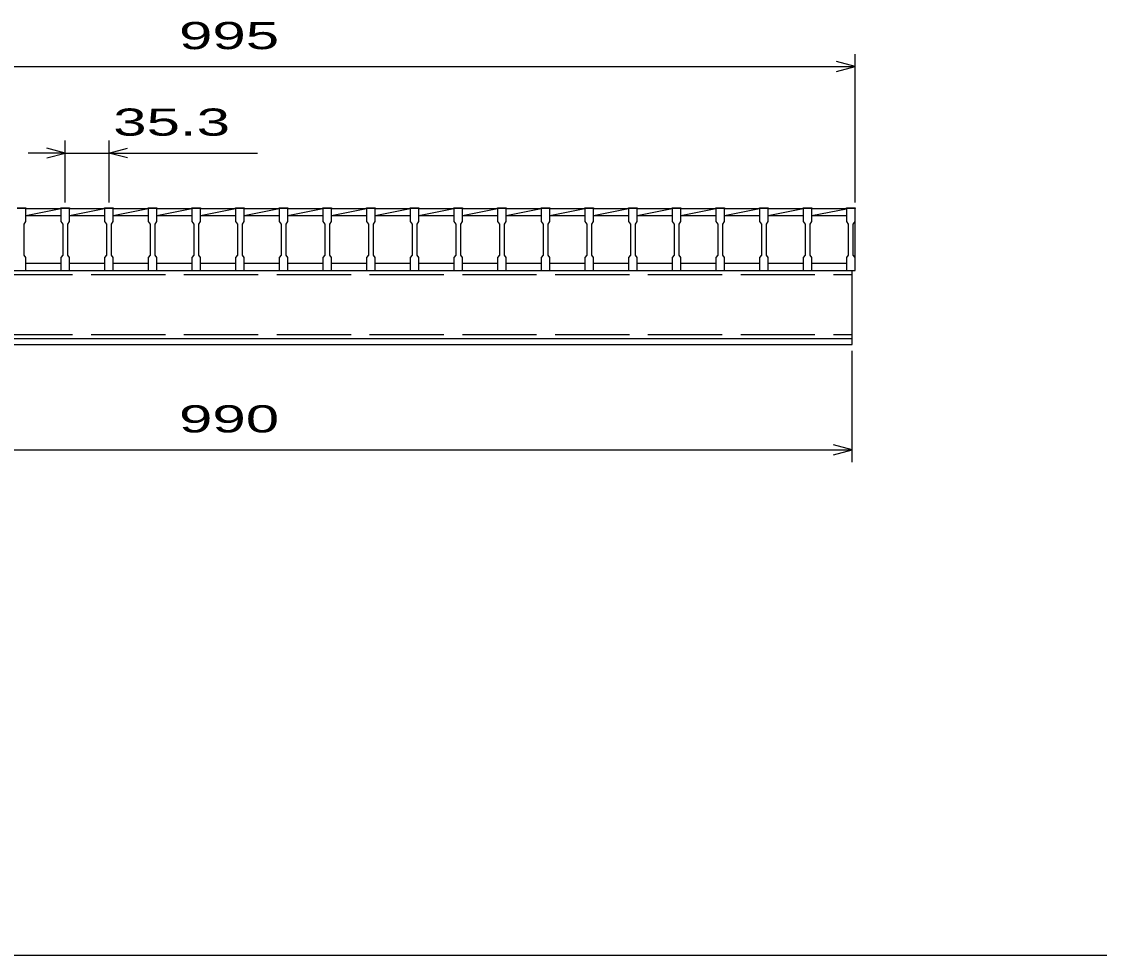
# Model space of a CAD drawing. Units: millimetres, scale not verified. Extents: x -1820 to 1731, y -1282 to 1054.
# Drawn here: x -1098 to -227, y -1146 to -391 of the extents above; entities that cross this region are included whole.
import ezdxf
from ezdxf.enums import TextEntityAlignment as Align

# ---------------------------------------------------------------- set-up
doc = ezdxf.new("R2010")
doc.units = ezdxf.units.MM
doc.header["$LTSCALE"] = 10
doc.linetypes.add('DASHED', pattern=[7.5, 6, -1.5])
for name, color, linetype, lineweight in [('0_2', 150, 'Continuous', 25), ('16', 3, 'Continuous', 25), ('22', 4, 'Continuous', 25)]:
    doc.layers.add(name, color=color, linetype=linetype, lineweight=lineweight)
doc.styles.add('ベクトル', font='')
doc.styles.get('ベクトル').set_extended_font_data('ベクトル')

msp = doc.modelspace()

# ---------------------------------------------------------------- linework, layer by layer
at = {"layer": '0_2'}
msp.add_line((1731, -1146.5), (-1729, -1146.5), dxfattribs=at)
at = {"layer": '16'}
for p, q in [((-1101.3, -541.8), (-1094.3, -541.8)), ((-1094.3, -542.5), (-1101.3, -542.5)), ((-1094.3, -541.8), (-1094.3, -542.5)), ((-1094.3, -553), (-1094.3, -542.5)), ((-1094.3, -542.5), (-1066, -542.5)), ((-1094.3, -548), (-1066, -542.5)), ((-1094.3, -548), (-1066, -548)), ((-1066, -542.5), (-1066, -541.8)), ((-1066, -541.8), (-1059, -541.8)), ((-1066, -542.5), (-1066, -553)), ((-1059, -542.5), (-1066, -542.5)), ((-1059, -541.8), (-1059, -542.5)), ((-1059, -553), (-1059, -542.5)), ((-1059, -542.5), (-1030.7, -542.5)), ((-1059, -548), (-1030.7, -542.5)), ((-1059, -548), (-1030.7, -548)), ((-1030.7, -542.5), (-1030.7, -541.8)), ((-1030.7, -541.8), (-1023.7, -541.8)), ((-1030.7, -542.5), (-1030.7, -553)), ((-1023.7, -542.5), (-1030.7, -542.5)), ((-1023.7, -541.8), (-1023.7, -542.5)), ((-1023.7, -553), (-1023.7, -542.5)), ((-1023.7, -542.5), (-995.4, -542.5)), ((-1023.7, -548), (-995.4, -542.5)), ((-1023.7, -548), (-995.4, -548)), ((-995.4, -542.5), (-995.4, -541.8)), ((-995.4, -541.8), (-988.4, -541.8)), ((-995.4, -542.5), (-995.4, -553)), ((-988.4, -542.5), (-995.4, -542.5)), ((-988.4, -541.8), (-988.4, -542.5)), ((-988.4, -553), (-988.4, -542.5)), ((-988.4, -542.5), (-960.1, -542.5)), ((-988.4, -548), (-960.1, -542.5)), ((-988.4, -548), (-960.1, -548)), ((-960.1, -542.5), (-960.1, -541.8)), ((-960.1, -541.8), (-953.1, -541.8)), ((-960.1, -542.5), (-960.1, -553)), ((-953.1, -542.5), (-960.1, -542.5)), ((-953.1, -541.8), (-953.1, -542.5)), ((-953.1, -553), (-953.1, -542.5)), ((-953.1, -542.5), (-924.8, -542.5)), ((-953.1, -548), (-924.8, -542.5)), ((-953.1, -548), (-924.8, -548)), ((-924.8, -542.5), (-924.8, -541.8)), ((-924.8, -541.8), (-917.8, -541.8)), ((-924.8, -542.5), (-924.8, -553)), ((-917.8, -542.5), (-924.8, -542.5)), ((-917.8, -541.8), (-917.8, -542.5)), ((-917.8, -553), (-917.8, -542.5)), ((-917.8, -542.5), (-889.5, -542.5)), ((-917.8, -548), (-889.5, -542.5)), ((-917.8, -548), (-889.5, -548)), ((-889.5, -542.5), (-889.5, -541.8)), ((-889.5, -541.8), (-882.5, -541.8)), ((-889.5, -542.5), (-889.5, -553)), ((-882.5, -542.5), (-889.5, -542.5)), ((-882.5, -541.8), (-882.5, -542.5)), ((-882.5, -553), (-882.5, -542.5)), ((-882.5, -542.5), (-854.2, -542.5)), ((-882.5, -548), (-854.2, -542.5)), ((-882.5, -548), (-854.2, -548)), ((-854.2, -542.5), (-854.2, -541.8)), ((-854.2, -541.8), (-847.2, -541.8)), ((-854.2, -542.5), (-854.2, -553)), ((-847.2, -542.5), (-854.2, -542.5)), ((-847.2, -541.8), (-847.2, -542.5)), ((-847.2, -553), (-847.2, -542.5)), ((-847.2, -542.5), (-818.9, -542.5)), ((-847.2, -548), (-818.9, -542.5)), ((-847.2, -548), (-818.9, -548)), ((-818.9, -542.5), (-818.9, -541.8)), ((-818.9, -541.8), (-811.9, -541.8)), ((-818.9, -542.5), (-818.9, -553)), ((-811.9, -542.5), (-818.9, -542.5)), ((-811.9, -541.8), (-811.9, -542.5)), ((-811.9, -553), (-811.9, -542.5)), ((-811.9, -542.5), (-783.6, -542.5)), ((-811.9, -548), (-783.6, -542.5)), ((-811.9, -548), (-783.6, -548)), ((-783.6, -542.5), (-783.6, -541.8)), ((-783.6, -541.8), (-776.6, -541.8)), ((-783.6, -542.5), (-783.6, -553)), ((-776.6, -542.5), (-783.6, -542.5)), ((-776.6, -541.8), (-776.6, -542.5)), ((-776.6, -553), (-776.6, -542.5)), ((-776.6, -542.5), (-748.3, -542.5)), ((-776.6, -548), (-748.3, -542.5)), ((-776.6, -548), (-748.3, -548)), ((-748.3, -542.5), (-748.3, -541.8)), ((-748.3, -541.8), (-741.3, -541.8)), ((-748.3, -542.5), (-748.3, -553)), ((-741.3, -542.5), (-748.3, -542.5)), ((-741.3, -541.8), (-741.3, -542.5)), ((-741.3, -553), (-741.3, -542.5)), ((-741.3, -542.5), (-713, -542.5)), ((-741.3, -548), (-713, -542.5)), ((-741.3, -548), (-713, -548)), ((-713, -542.5), (-713, -541.8)), ((-713, -541.8), (-706, -541.8)), ((-713, -542.5), (-713, -553)), ((-706, -542.5), (-713, -542.5)), ((-706, -541.8), (-706, -542.5)), ((-706, -553), (-706, -542.5)), ((-706, -542.5), (-677.7, -542.5)), ((-706, -548), (-677.7, -542.5)), ((-706, -548), (-677.7, -548)), ((-677.7, -542.5), (-677.7, -541.8)), ((-677.7, -541.8), (-670.7, -541.8)), ((-677.7, -542.5), (-677.7, -553)), ((-670.7, -542.5), (-677.7, -542.5)), ((-670.7, -541.8), (-670.7, -542.5)), ((-670.7, -553), (-670.7, -542.5)), ((-670.7, -542.5), (-642.4, -542.5)), ((-670.7, -548), (-642.4, -542.5)), ((-670.7, -548), (-642.4, -548)), ((-642.4, -542.5), (-642.4, -541.8)), ((-642.4, -541.8), (-635.4, -541.8)), ((-642.4, -542.5), (-642.4, -553)), ((-635.4, -542.5), (-642.4, -542.5)), ((-635.4, -541.8), (-635.4, -542.5)), ((-635.4, -553), (-635.4, -542.5)), ((-635.4, -542.5), (-607.1, -542.5)), ((-635.4, -548), (-607.1, -542.5)), ((-635.4, -548), (-607.1, -548)), ((-607.1, -542.5), (-607.1, -541.8)), ((-607.1, -541.8), (-600.1, -541.8)), ((-607.1, -542.5), (-607.1, -553)), ((-600.1, -542.5), (-607.1, -542.5)), ((-600.1, -541.8), (-600.1, -542.5)), ((-600.1, -553), (-600.1, -542.5)), ((-600.1, -542.5), (-571.8, -542.5)), ((-600.1, -548), (-571.8, -542.5)), ((-600.1, -548), (-571.8, -548)), ((-571.8, -542.5), (-571.8, -541.8)), ((-571.8, -541.8), (-564.8, -541.8)), ((-571.8, -542.5), (-571.8, -553)), ((-564.8, -542.5), (-571.8, -542.5)), ((-564.8, -541.8), (-564.8, -542.5)), ((-564.8, -553), (-564.8, -542.5)), ((-564.8, -542.5), (-536.5, -542.5)), ((-564.8, -548), (-536.5, -542.5)), ((-564.8, -548), (-536.5, -548)), ((-536.5, -542.5), (-536.5, -541.8)), ((-536.5, -541.8), (-529.5, -541.8)), ((-536.5, -542.5), (-536.5, -553)), ((-529.5, -542.5), (-536.5, -542.5)), ((-529.5, -541.8), (-529.5, -542.5)), ((-529.5, -553), (-529.5, -542.5)), ((-529.5, -542.5), (-501.2, -542.5)), ((-529.5, -548), (-501.2, -542.5)), ((-529.5, -548), (-501.2, -548)), ((-501.2, -542.5), (-501.2, -541.8)), ((-501.2, -541.8), (-494.2, -541.8)), ((-501.2, -542.5), (-501.2, -553)), ((-494.2, -542.5), (-501.2, -542.5)), ((-494.2, -541.8), (-494.2, -542.5)), ((-494.2, -553), (-494.2, -542.5)), ((-494.2, -542.5), (-465.9, -542.5)), ((-494.2, -548), (-465.9, -542.5)), ((-494.2, -548), (-465.9, -548)), ((-465.9, -542.5), (-465.9, -541.8)), ((-465.9, -541.8), (-458.9, -541.8)), ((-465.9, -542.5), (-465.9, -553)), ((-458.9, -542.5), (-465.9, -542.5)), ((-458.9, -541.8), (-458.9, -542.5)), ((-458.9, -553), (-458.9, -542.5)), ((-458.9, -542.5), (-431, -542.5)), ((-458.9, -548), (-431, -542.58)), ((-458.9, -548), (-431, -548)), ((-431, -542.5), (-431, -541.8)), ((-431, -541.8), (-424, -541.8)), ((-431, -542.5), (-431, -553)), ((-424, -542.5), (-431, -542.5)), ((-424, -541.8), (-424, -542.5)), ((-424, -553), (-424, -542.5)), ((-424, -586.5), (-424, -542.5)), ((-1095.8, -555), (-1094.3, -553)), ((-1095.8, -580), (-1095.8, -555)), ((-1066, -553), (-1064.5, -555)), ((-1064.5, -555), (-1064.5, -580)), ((-1060.5, -555), (-1059, -553)), ((-1060.5, -580), (-1060.5, -555)), ((-1030.7, -553), (-1029.2, -555)), ((-1029.2, -555), (-1029.2, -580)), ((-1025.2, -555), (-1023.7, -553)), ((-1025.2, -580), (-1025.2, -555)), ((-995.4, -553), (-993.9, -555)), ((-993.9, -555), (-993.9, -580)), ((-989.9, -555), (-988.4, -553)), ((-989.9, -580), (-989.9, -555)), ((-960.1, -553), (-958.6, -555)), ((-958.6, -555), (-958.6, -580)), ((-954.6, -555), (-953.1, -553)), ((-954.6, -580), (-954.6, -555)), ((-924.8, -553), (-923.3, -555)), ((-923.3, -555), (-923.3, -580)), ((-919.3, -555), (-917.8, -553)), ((-919.3, -580), (-919.3, -555)), ((-889.5, -553), (-888, -555)), ((-888, -555), (-888, -580)), ((-884, -555), (-882.5, -553)), ((-884, -580), (-884, -555)), ((-854.2, -553), (-852.7, -555)), ((-852.7, -555), (-852.7, -580)), ((-848.7, -555), (-847.2, -553)), ((-848.7, -580), (-848.7, -555)), ((-818.9, -553), (-817.4, -555)), ((-817.4, -555), (-817.4, -580)), ((-813.4, -555), (-811.9, -553)), ((-813.4, -580), (-813.4, -555)), ((-783.6, -553), (-782.1, -555)), ((-782.1, -555), (-782.1, -580)), ((-778.1, -555), (-776.6, -553)), ((-778.1, -580), (-778.1, -555)), ((-748.3, -553), (-746.8, -555)), ((-746.8, -555), (-746.8, -580)), ((-742.8, -555), (-741.3, -553)), ((-742.8, -580), (-742.8, -555)), ((-713, -553), (-711.5, -555)), ((-711.5, -555), (-711.5, -580)), ((-707.5, -555), (-706, -553)), ((-707.5, -580), (-707.5, -555)), ((-677.7, -553), (-676.2, -555)), ((-676.2, -555), (-676.2, -580)), ((-672.2, -555), (-670.7, -553)), ((-672.2, -580), (-672.2, -555)), ((-642.4, -553), (-640.9, -555)), ((-640.9, -555), (-640.9, -580)), ((-636.9, -555), (-635.4, -553)), ((-636.9, -580), (-636.9, -555)), ((-607.1, -553), (-605.6, -555)), ((-605.6, -555), (-605.6, -580)), ((-601.6, -555), (-600.1, -553)), ((-601.6, -580), (-601.6, -555)), ((-571.8, -553), (-570.3, -555)), ((-570.3, -555), (-570.3, -580)), ((-566.3, -555), (-564.8, -553)), ((-566.3, -580), (-566.3, -555)), ((-536.5, -553), (-535, -555)), ((-535, -555), (-535, -580)), ((-531, -555), (-529.5, -553)), ((-531, -580), (-531, -555)), ((-501.2, -553), (-499.7, -555)), ((-499.7, -555), (-499.7, -580)), ((-495.7, -555), (-494.2, -553)), ((-495.7, -580), (-495.7, -555)), ((-465.9, -553), (-464.4, -555)), ((-464.4, -555), (-464.4, -580)), ((-460.4, -555), (-458.9, -553)), ((-460.4, -580), (-460.4, -555)), ((-431, -553), (-429.5, -555)), ((-429.5, -555), (-429.5, -580)), ((-425.5, -555), (-424, -553)), ((-425.5, -580), (-425.5, -555)), ((-1094.3, -582), (-1095.8, -580)), ((-1094.3, -592.5), (-1094.3, -582)), ((-1064.5, -580), (-1066, -582)), ((-1066, -582), (-1066, -592.5)), ((-1059, -582), (-1060.5, -580)), ((-1059, -592.5), (-1059, -582)), ((-1029.2, -580), (-1030.7, -582)), ((-1030.7, -582), (-1030.7, -592.5)), ((-1023.7, -582), (-1025.2, -580)), ((-1023.7, -592.5), (-1023.7, -582)), ((-993.9, -580), (-995.4, -582)), ((-995.4, -582), (-995.4, -592.5)), ((-988.4, -582), (-989.9, -580)), ((-988.4, -592.5), (-988.4, -582)), ((-958.6, -580), (-960.1, -582)), ((-960.1, -582), (-960.1, -592.5)), ((-953.1, -582), (-954.6, -580)), ((-953.1, -592.5), (-953.1, -582)), ((-923.3, -580), (-924.8, -582)), ((-924.8, -582), (-924.8, -592.5)), ((-917.8, -582), (-919.3, -580)), ((-917.8, -592.5), (-917.8, -582)), ((-888, -580), (-889.5, -582)), ((-889.5, -582), (-889.5, -592.5)), ((-882.5, -582), (-884, -580)), ((-882.5, -592.5), (-882.5, -582)), ((-852.7, -580), (-854.2, -582)), ((-854.2, -582), (-854.2, -592.5)), ((-847.2, -582), (-848.7, -580)), ((-847.2, -592.5), (-847.2, -582)), ((-817.4, -580), (-818.9, -582)), ((-818.9, -582), (-818.9, -592.5)), ((-811.9, -582), (-813.4, -580)), ((-811.9, -592.5), (-811.9, -582)), ((-782.1, -580), (-783.6, -582)), ((-783.6, -582), (-783.6, -592.5)), ((-776.6, -582), (-778.1, -580)), ((-776.6, -592.5), (-776.6, -582)), ((-746.8, -580), (-748.3, -582)), ((-748.3, -582), (-748.3, -592.5)), ((-741.3, -582), (-742.8, -580)), ((-741.3, -592.5), (-741.3, -582)), ((-711.5, -580), (-713, -582)), ((-713, -582), (-713, -592.5)), ((-706, -582), (-707.5, -580)), ((-706, -592.5), (-706, -582)), ((-676.2, -580), (-677.7, -582)), ((-677.7, -582), (-677.7, -592.5)), ((-670.7, -582), (-672.2, -580)), ((-670.7, -592.5), (-670.7, -582)), ((-640.9, -580), (-642.4, -582)), ((-642.4, -582), (-642.4, -592.5)), ((-635.4, -582), (-636.9, -580)), ((-635.4, -592.5), (-635.4, -582)), ((-605.6, -580), (-607.1, -582)), ((-607.1, -582), (-607.1, -592.5)), ((-600.1, -582), (-601.6, -580)), ((-600.1, -592.5), (-600.1, -582)), ((-570.3, -580), (-571.8, -582)), ((-571.8, -582), (-571.8, -592.5)), ((-564.8, -582), (-566.3, -580)), ((-564.8, -592.5), (-564.8, -582)), ((-535, -580), (-536.5, -582)), ((-536.5, -582), (-536.5, -592.5)), ((-529.5, -582), (-531, -580)), ((-529.5, -592.5), (-529.5, -582)), ((-499.7, -580), (-501.2, -582)), ((-501.2, -582), (-501.2, -592.5)), ((-494.2, -582), (-495.7, -580)), ((-494.2, -592.5), (-494.2, -582)), ((-464.4, -580), (-465.9, -582)), ((-465.9, -582), (-465.9, -592.5)), ((-458.9, -582), (-460.4, -580)), ((-458.9, -592.5), (-458.9, -582)), ((-429.5, -580), (-431, -582)), ((-431, -582), (-431, -592.5)), ((-424, -582), (-425.5, -580)), ((-424, -592.5), (-424, -582)), ((-1094.3, -586.5), (-1066, -586.5)), ((-1059, -586.5), (-1030.7, -586.5)), ((-1023.7, -586.5), (-995.4, -586.5)), ((-988.4, -586.5), (-960.1, -586.5)), ((-953.1, -586.5), (-924.8, -586.5)), ((-917.8, -586.5), (-889.5, -586.5)), ((-882.5, -586.5), (-854.2, -586.5)), ((-847.2, -586.5), (-818.9, -586.5)), ((-811.9, -586.5), (-783.6, -586.5)), ((-776.6, -586.5), (-748.3, -586.5)), ((-741.3, -586.5), (-713, -586.5)), ((-706, -586.5), (-677.7, -586.5)), ((-670.7, -586.5), (-642.4, -586.5)), ((-635.4, -586.5), (-607.1, -586.5)), ((-600.1, -586.5), (-571.8, -586.5)), ((-564.8, -586.5), (-536.5, -586.5)), ((-529.5, -586.5), (-501.2, -586.5)), ((-494.2, -586.5), (-465.9, -586.5)), ((-458.9, -586.5), (-431, -586.5)), ((-1416.5, -592.5), (-426.5, -592.5)), ((-1101.3, -592.5), (-1094.3, -592.5)), ((-1066, -592.5), (-1059, -592.5)), ((-1030.7, -592.5), (-1023.7, -592.5)), ((-995.4, -592.5), (-988.4, -592.5)), ((-960.1, -592.5), (-953.1, -592.5)), ((-924.8, -592.5), (-917.8, -592.5)), ((-889.5, -592.5), (-882.5, -592.5)), ((-854.2, -592.5), (-847.2, -592.5)), ((-818.9, -592.5), (-811.9, -592.5)), ((-783.6, -592.5), (-776.6, -592.5)), ((-748.3, -592.5), (-741.3, -592.5)), ((-713, -592.5), (-706, -592.5)), ((-677.7, -592.5), (-670.7, -592.5)), ((-642.4, -592.5), (-635.4, -592.5)), ((-607.1, -592.5), (-600.1, -592.5)), ((-571.8, -592.5), (-564.8, -592.5)), ((-536.5, -592.5), (-529.5, -592.5)), ((-501.2, -592.5), (-494.2, -592.5)), ((-465.9, -592.5), (-458.9, -592.5)), ((-431, -592.5), (-424, -592.5)), ((-426.5, -647.5), (-426.5, -592.5)), ((-1416.5, -647.5), (-426.5, -647.5)), ((-1416.5, -647.5), (-426.5, -647.5)), ((-1416.5, -652.5), (-426.5, -652.5)), ((-426.5, -652.5), (-426.5, -647.5))]:
    msp.add_line(p, q, dxfattribs=at)
at = {"layer": '16', "linetype": 'DASHED'}
for p, q in [((-1416.5, -595.7), (-426.5, -595.7)), ((-1416.5, -644.3), (-426.5, -644.3))]:
    msp.add_line(p, q, dxfattribs=at)
at = {"layer": '22'}
for p, q in [((-424, -537.5), (-424, -417.5)), ((-424, -427.5), (-439, -423.5)), ((-1419, -427.5), (-424, -427.5)), ((-439, -431.5), (-424, -427.5)), ((-1062.5, -537.5), (-1062.5, -487.5)), ((-1027.2, -487.5), (-1027.2, -537.5)), ((-1062.5, -497.5), (-1077.5, -493.5)), ((-1027.2, -497.5), (-1012.2, -493.5)), ((-1062.5, -497.5), (-1092.5, -497.5)), ((-1077.5, -501.5), (-1062.5, -497.5)), ((-1062.5, -497.5), (-1027.2, -497.5)), ((-1012.2, -501.5), (-1027.2, -497.5)), ((-1027.2, -497.5), (-907.2, -497.5)), ((-426.5, -747.5), (-426.5, -657.5)), ((-1416.5, -737.5), (-426.5, -737.5)), ((-426.5, -737.5), (-441.5, -733.5)), ((-441.5, -741.5), (-426.5, -737.5))]:
    msp.add_line(p, q, dxfattribs=at)

# ---------------------------------------------------------------- texts
at = {"layer": '22', "color": 2, "style": 'ベクトル', "width": 1.65}
for s, p in [(' 995 ', (-984, -402.5)), (' 35.3 ', (-1037.2, -472.5)), (' 990 ', (-984, -712.5))]:
    msp.add_text(s, height=21.99, dxfattribs=at).set_placement(p, align=Align.MIDDLE_LEFT)

doc.saveas('drawing.dxf')
